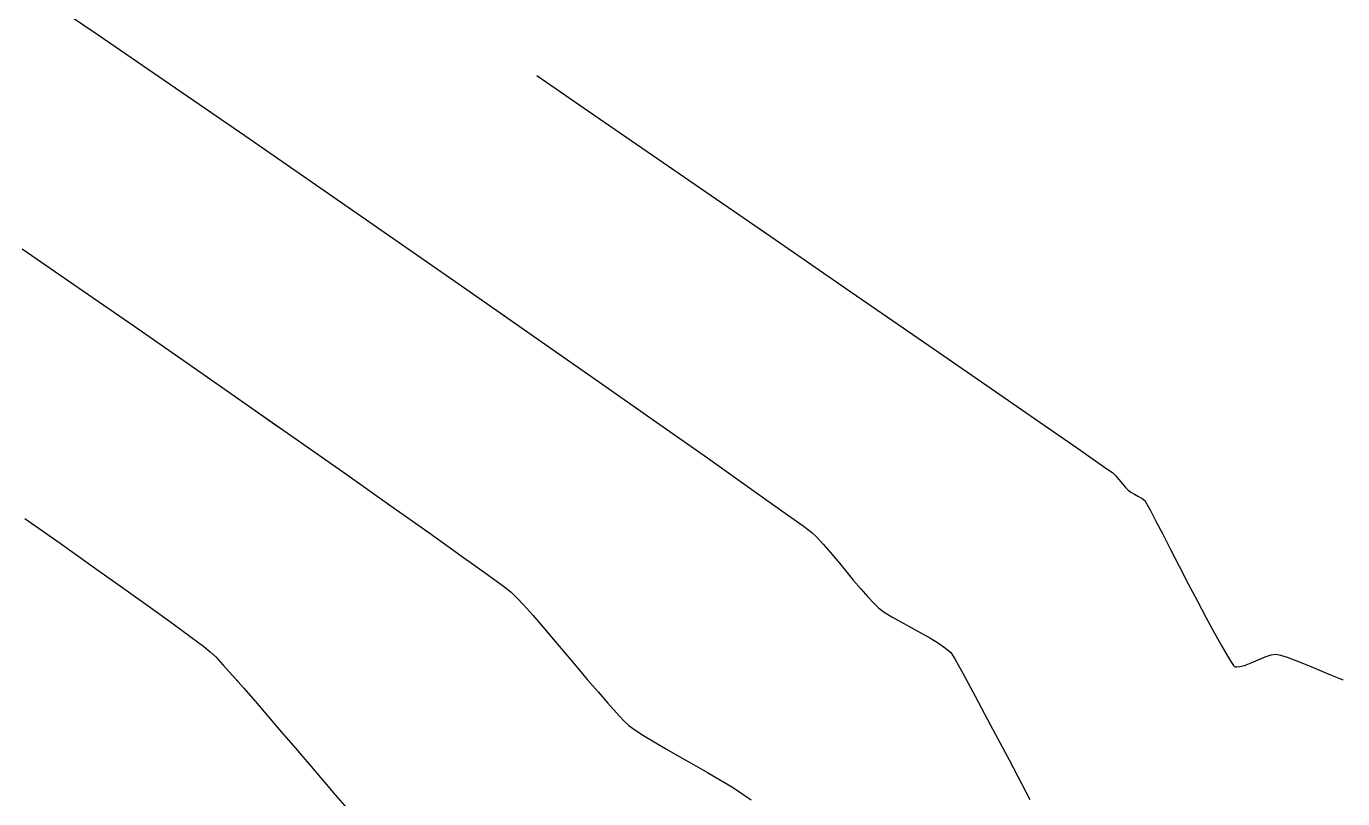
# Model space of a CAD drawing. Header units: metres. Extents: x 708868 to 711043, y 5411316 to 5413138.
# Drawn here: x 709368.5 to 709519.5, y 5411468.5 to 5411557.1 of the extents above; entities that cross this region are included whole.
import ezdxf

# ---------------------------------------------------------------- set-up
doc = ezdxf.new("R2010")
doc.units = ezdxf.units.M
for name, color, linetype in [('Rionegro 2010_Contours', 7, 'Continuous'), ('Rionegro 2014_Contours', 7, 'Continuous'), ('Rionegro 2018_Contours', 7, 'Continuous')]:
    doc.layers.add(name, color=color, linetype=linetype)

msp = doc.modelspace()

# ---------------------------------------------------------------- linework, layer by layer
at = {"layer": 'Rionegro 2010_Contours'}
for points in [[(709368.81, 5411561.53, 239), (709376.77, 5411556.11, 239), (709385.09, 5411550.42, 239), (709393.61, 5411544.55, 239), (709402.2, 5411538.62, 239), (709410.7, 5411532.72, 239), (709418.96, 5411526.98, 239), (709426.84, 5411521.48, 239), (709434.18, 5411516.35, 239), (709440.83, 5411511.68, 239), (709446.66, 5411507.58, 239), (709451.5, 5411504.16, 239), (709455.21, 5411501.52, 239), (709457.65, 5411499.78, 239), (709458.65, 5411499.03, 239), (709459.23, 5411498.47, 239), (709459.94, 5411497.69, 239), (709460.75, 5411496.76, 239), (709461.61, 5411495.73, 239), (709462.51, 5411494.65, 239), (709463.4, 5411493.57, 239), (709464.26, 5411492.55, 239), (709465.05, 5411491.65, 239), (709465.74, 5411490.91, 239), (709466.29, 5411490.38, 239), (709466.94, 5411489.9, 239), (709467.81, 5411489.36, 239), (709468.83, 5411488.78, 239), (709469.94, 5411488.17, 239), (709471.07, 5411487.55, 239), (709472.16, 5411486.93, 239), (709473.15, 5411486.33, 239), (709473.98, 5411485.76, 239), (709474.58, 5411485.24, 239), (709475.04, 5411484.51, 239), (709475.98, 5411482.82, 239), (709477.37, 5411480.25, 239), (709479.15, 5411476.93, 239), (709481.26, 5411472.94, 239), (709483.65, 5411468.39, 239)], [(709368.07, 5411531.56, 238), (709374.51, 5411527.13, 238), (709380.99, 5411522.65, 238), (709387.41, 5411518.19, 238), (709393.65, 5411513.83, 238), (709399.62, 5411509.65, 238), (709405.19, 5411505.74, 238), (709410.25, 5411502.16, 238), (709414.7, 5411499.01, 238), (709418.43, 5411496.36, 238), (709421.32, 5411494.29, 238), (709423.26, 5411492.87, 238), (709424.15, 5411492.19, 238), (709424.78, 5411491.57, 238), (709425.62, 5411490.67, 238), (709426.63, 5411489.53, 238), (709427.78, 5411488.21, 238), (709429.01, 5411486.76, 238), (709430.3, 5411485.23, 238), (709431.61, 5411483.69, 238), (709432.89, 5411482.17, 238), (709434.12, 5411480.73, 238), (709435.25, 5411479.44, 238), (709436.24, 5411478.33, 238), (709437.05, 5411477.46, 238), (709437.65, 5411476.88, 238), (709438.35, 5411476.37, 238), (709439.34, 5411475.73, 238), (709440.57, 5411474.99, 238), (709441.98, 5411474.17, 238), (709443.5, 5411473.3, 238), (709445.08, 5411472.41, 238), (709446.66, 5411471.5, 238), (709448.17, 5411470.62, 238), (709449.55, 5411469.79, 238), (709450.74, 5411469.02, 238), (709451.69, 5411468.35, 238)], [(709368.37, 5411500.63, 237), (709372.43, 5411497.78, 237), (709376.23, 5411495.08, 237), (709379.71, 5411492.61, 237), (709382.78, 5411490.41, 237), (709385.39, 5411488.53, 237), (709387.44, 5411487.02, 237), (709388.89, 5411485.95, 237), (709389.64, 5411485.35, 237), (709390.27, 5411484.74, 237), (709391.14, 5411483.82, 237), (709392.21, 5411482.63, 237), (709393.45, 5411481.22, 237), (709394.82, 5411479.64, 237), (709396.29, 5411477.92, 237), (709397.83, 5411476.12, 237), (709399.4, 5411474.28, 237), (709400.97, 5411472.44, 237), (709402.5, 5411470.64, 237), (709403.96, 5411468.94, 237), (709405.31, 5411467.38, 237)]]:
    msp.add_polyline3d(points, dxfattribs=at)
at = {"layer": 'Rionegro 2014_Contours'}
for points in [[(709368.81, 5411561.53, 239), (709376.77, 5411556.11, 239), (709385.09, 5411550.42, 239), (709393.61, 5411544.55, 239), (709402.2, 5411538.62, 239), (709405.67, 5411536.21, 239)], [(709427.08, 5411551.44, 240), (709433.65, 5411546.93, 240), (709444.03, 5411539.79, 240), (709453.92, 5411532.99, 240), (709463.12, 5411526.65, 240), (709471.44, 5411520.9, 240), (709478.7, 5411515.89, 240), (709484.69, 5411511.75, 240), (709489.22, 5411508.61, 240), (709492.11, 5411506.61, 240), (709493.16, 5411505.87, 240), (709493.47, 5411505.55, 240), (709493.86, 5411505.09, 240), (709494.26, 5411504.61, 240), (709494.63, 5411504.17, 240), (709494.92, 5411503.88, 240), (709495.23, 5411503.66, 240), (709495.66, 5411503.42, 240), (709496.12, 5411503.17, 240), (709496.54, 5411502.92, 240), (709496.83, 5411502.69, 240), (709497.03, 5411502.35, 240), (709497.47, 5411501.54, 240), (709498.1, 5411500.34, 240), (709498.88, 5411498.82, 240), (709499.79, 5411497.06, 240), (709500.78, 5411495.15, 240), (709501.82, 5411493.15, 240), (709502.86, 5411491.16, 240), (709503.87, 5411489.25, 240), (709504.81, 5411487.49, 240), (709505.65, 5411485.98, 240), (709506.34, 5411484.78, 240), (709506.77, 5411484.09, 240), (709507, 5411483.77, 240), (709507.11, 5411483.66, 240), (709507.15, 5411483.64, 240), (709507.22, 5411483.61, 240), (709507.39, 5411483.6, 240), (709507.72, 5411483.63, 240), (709508.25, 5411483.78, 240), (709509.02, 5411484.07, 240), (709509.83, 5411484.41, 240), (709510.63, 5411484.74, 240), (709511.34, 5411484.97, 240), (709511.89, 5411485.06, 240), (709512.39, 5411484.96, 240), (709513.17, 5411484.71, 240), (709514.14, 5411484.35, 240), (709515.22, 5411483.92, 240), (709516.33, 5411483.46, 240), (709517.4, 5411483.01, 240), (709518.34, 5411482.61, 240), (709519.07, 5411482.3, 240), (709519.53, 5411482.11, 240)], [(709368.07, 5411531.56, 238), (709374.51, 5411527.13, 238), (709380.99, 5411522.65, 238), (709387.41, 5411518.19, 238), (709393.65, 5411513.83, 238), (709397.41, 5411511.2, 238)], [(709422.64, 5411524.41, 239), (709426.84, 5411521.48, 239), (709434.18, 5411516.35, 239), (709440.83, 5411511.68, 239), (709446.66, 5411507.58, 239), (709451.5, 5411504.16, 239), (709455.21, 5411501.52, 239), (709457.65, 5411499.78, 239), (709458.65, 5411499.03, 239), (709459.23, 5411498.47, 239), (709459.94, 5411497.69, 239), (709460.75, 5411496.76, 239), (709461.61, 5411495.73, 239), (709462.51, 5411494.65, 239), (709463.4, 5411493.57, 239), (709464.26, 5411492.55, 239), (709465.05, 5411491.65, 239), (709465.74, 5411490.91, 239), (709466.29, 5411490.38, 239), (709466.94, 5411489.9, 239), (709467.81, 5411489.36, 239), (709468.83, 5411488.78, 239), (709469.94, 5411488.17, 239), (709471.07, 5411487.55, 239), (709472.16, 5411486.93, 239), (709473.15, 5411486.33, 239), (709473.98, 5411485.76, 239), (709474.58, 5411485.24, 239), (709475.04, 5411484.51, 239), (709475.98, 5411482.82, 239), (709477.37, 5411480.25, 239), (709479.15, 5411476.93, 239), (709481.26, 5411472.94, 239), (709483.65, 5411468.39, 239)], [(709368.37, 5411500.63, 237), (709372.43, 5411497.78, 237), (709376.23, 5411495.08, 237), (709379.71, 5411492.61, 237), (709382.78, 5411490.41, 237), (709385.39, 5411488.53, 237), (709387.44, 5411487.02, 237), (709388.89, 5411485.95, 237), (709389.64, 5411485.35, 237), (709390.27, 5411484.74, 237), (709391.14, 5411483.82, 237), (709392.21, 5411482.63, 237), (709392.99, 5411481.74, 237)], [(709414.3, 5411499.3, 238), (709414.7, 5411499.01, 238), (709418.43, 5411496.36, 238), (709421.32, 5411494.29, 238), (709423.26, 5411492.87, 238), (709424.15, 5411492.19, 238), (709424.78, 5411491.57, 238), (709425.62, 5411490.67, 238), (709426.63, 5411489.53, 238), (709427.78, 5411488.21, 238), (709429.01, 5411486.76, 238), (709430.3, 5411485.23, 238), (709431.61, 5411483.69, 238), (709432.89, 5411482.17, 238), (709434.12, 5411480.73, 238), (709435.25, 5411479.44, 238), (709436.24, 5411478.33, 238), (709437.05, 5411477.46, 238), (709437.65, 5411476.88, 238), (709438.35, 5411476.37, 238), (709439.34, 5411475.73, 238), (709440.57, 5411474.99, 238), (709441.98, 5411474.17, 238), (709443.5, 5411473.3, 238), (709445.08, 5411472.41, 238), (709446.66, 5411471.5, 238), (709448.17, 5411470.62, 238), (709449.55, 5411469.79, 238), (709450.74, 5411469.02, 238), (709451.69, 5411468.35, 238)]]:
    msp.add_polyline3d(points, dxfattribs=at)
at = {"layer": 'Rionegro 2018_Contours'}
for points in [[(709368.81, 5411561.53, 239), (709376.77, 5411556.11, 239), (709385.09, 5411550.42, 239), (709393.61, 5411544.55, 239), (709402.2, 5411538.62, 239), (709405.67, 5411536.21, 239)], [(709427.08, 5411551.44, 240), (709433.65, 5411546.93, 240), (709444.03, 5411539.79, 240), (709453.92, 5411532.99, 240), (709463.12, 5411526.65, 240), (709471.44, 5411520.9, 240), (709478.7, 5411515.89, 240), (709484.69, 5411511.75, 240), (709489.22, 5411508.61, 240), (709492.11, 5411506.61, 240), (709493.16, 5411505.87, 240), (709493.47, 5411505.55, 240), (709493.86, 5411505.09, 240), (709494.26, 5411504.61, 240), (709494.63, 5411504.17, 240), (709494.92, 5411503.88, 240), (709495.23, 5411503.66, 240), (709495.66, 5411503.42, 240), (709496.12, 5411503.17, 240), (709496.54, 5411502.92, 240), (709496.83, 5411502.69, 240), (709497.03, 5411502.35, 240), (709497.47, 5411501.54, 240), (709498.1, 5411500.34, 240), (709498.88, 5411498.82, 240), (709499.79, 5411497.06, 240), (709500.78, 5411495.15, 240), (709501.82, 5411493.15, 240), (709502.86, 5411491.16, 240), (709503.87, 5411489.25, 240), (709504.81, 5411487.49, 240), (709505.65, 5411485.98, 240), (709506.34, 5411484.78, 240), (709506.77, 5411484.09, 240), (709507, 5411483.77, 240), (709507.11, 5411483.66, 240), (709507.15, 5411483.64, 240), (709507.22, 5411483.61, 240), (709507.39, 5411483.6, 240), (709507.72, 5411483.63, 240), (709508.25, 5411483.78, 240), (709509.02, 5411484.07, 240), (709509.83, 5411484.41, 240), (709510.63, 5411484.74, 240), (709511.34, 5411484.97, 240), (709511.89, 5411485.06, 240), (709512.39, 5411484.96, 240), (709513.17, 5411484.71, 240), (709514.14, 5411484.35, 240), (709515.22, 5411483.92, 240), (709516.33, 5411483.46, 240), (709517.4, 5411483.01, 240), (709518.34, 5411482.61, 240), (709519.07, 5411482.3, 240), (709519.53, 5411482.11, 240)], [(709368.07, 5411531.56, 238), (709374.51, 5411527.13, 238), (709380.99, 5411522.65, 238), (709387.41, 5411518.19, 238), (709393.65, 5411513.83, 238), (709397.41, 5411511.2, 238)], [(709422.64, 5411524.41, 239), (709426.84, 5411521.48, 239), (709434.18, 5411516.35, 239), (709440.83, 5411511.68, 239), (709446.66, 5411507.58, 239), (709451.5, 5411504.16, 239), (709455.21, 5411501.52, 239), (709457.65, 5411499.78, 239), (709458.65, 5411499.03, 239), (709459.23, 5411498.47, 239), (709459.94, 5411497.69, 239), (709460.75, 5411496.76, 239), (709461.61, 5411495.73, 239), (709462.51, 5411494.65, 239), (709463.4, 5411493.57, 239), (709464.26, 5411492.55, 239), (709465.05, 5411491.65, 239), (709465.74, 5411490.91, 239), (709466.29, 5411490.38, 239), (709466.94, 5411489.9, 239), (709467.81, 5411489.36, 239), (709468.83, 5411488.78, 239), (709469.94, 5411488.17, 239), (709471.07, 5411487.55, 239), (709472.16, 5411486.93, 239), (709473.15, 5411486.33, 239), (709473.98, 5411485.76, 239), (709474.58, 5411485.24, 239), (709475.04, 5411484.51, 239), (709475.98, 5411482.82, 239), (709477.37, 5411480.25, 239), (709479.15, 5411476.93, 239), (709481.26, 5411472.94, 239), (709483.65, 5411468.39, 239)], [(709368.37, 5411500.63, 237), (709372.43, 5411497.78, 237), (709376.23, 5411495.08, 237), (709379.71, 5411492.61, 237), (709382.78, 5411490.41, 237), (709385.39, 5411488.53, 237), (709387.44, 5411487.02, 237), (709388.89, 5411485.95, 237), (709389.64, 5411485.35, 237), (709390.27, 5411484.74, 237), (709391.14, 5411483.82, 237), (709392.21, 5411482.63, 237), (709392.99, 5411481.74, 237)], [(709414.3, 5411499.3, 238), (709414.7, 5411499.01, 238), (709418.43, 5411496.36, 238), (709421.32, 5411494.29, 238), (709423.26, 5411492.87, 238), (709424.15, 5411492.19, 238), (709424.78, 5411491.57, 238), (709425.62, 5411490.67, 238), (709426.63, 5411489.53, 238), (709427.78, 5411488.21, 238), (709429.01, 5411486.76, 238), (709430.3, 5411485.23, 238), (709431.61, 5411483.69, 238), (709432.89, 5411482.17, 238), (709434.12, 5411480.73, 238), (709435.25, 5411479.44, 238), (709436.24, 5411478.33, 238), (709437.05, 5411477.46, 238), (709437.65, 5411476.88, 238), (709438.35, 5411476.37, 238), (709439.34, 5411475.73, 238), (709440.57, 5411474.99, 238), (709441.98, 5411474.17, 238), (709443.5, 5411473.3, 238), (709445.08, 5411472.41, 238), (709446.66, 5411471.5, 238), (709448.17, 5411470.62, 238), (709449.55, 5411469.79, 238), (709450.74, 5411469.02, 238), (709451.69, 5411468.35, 238)]]:
    msp.add_polyline3d(points, dxfattribs=at)

doc.saveas('drawing.dxf')
